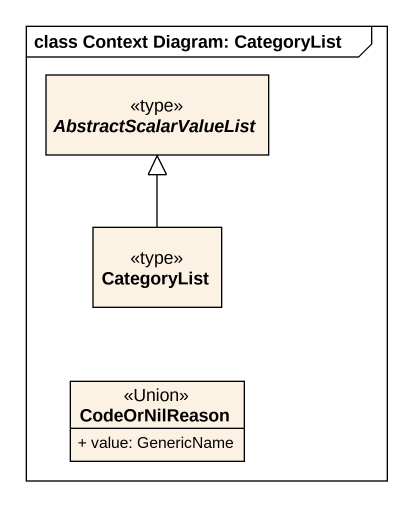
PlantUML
@startuml
mainframe class Context Diagram: CategoryList
hide circle
hide empty members
skinparam classAttributeIconSize 0
abstract class AbstractScalarValueList <<type>>
class CategoryList <<type>>
class CodeOrNilReason <<Union>> {
  + value: GenericName
}
CategoryList -up-|> AbstractScalarValueList
@enduml
